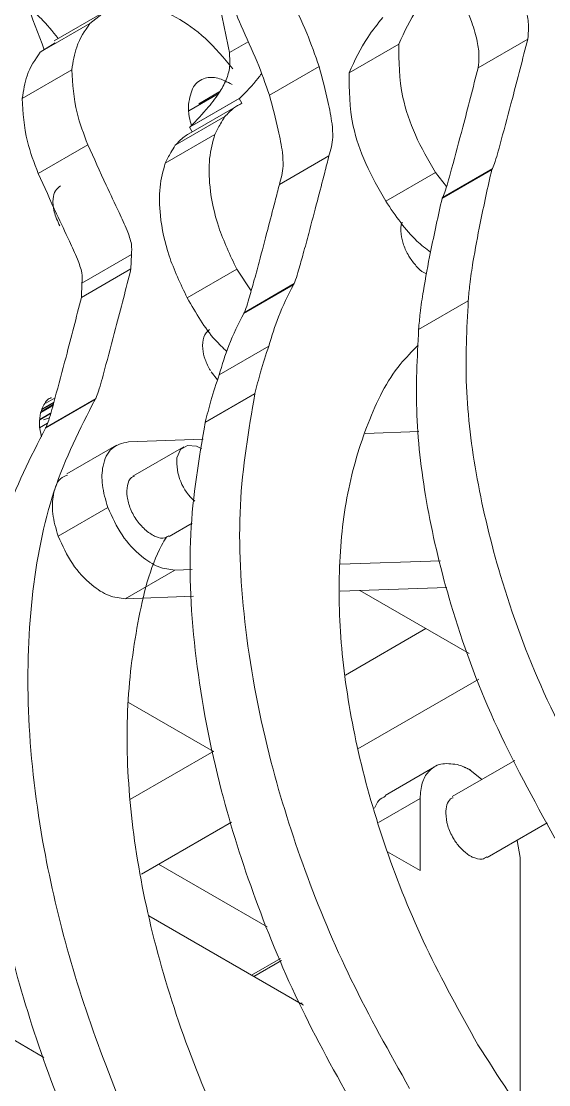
# Model space of a CAD drawing. Header units: inches. Extents: x 0 to 44.3, y 0 to 33.7.
# Drawn here: x 21.583 to 22.052, y 14.959 to 15.905 of the extents above; entities that cross this region are included whole.
import ezdxf

# ---------------------------------------------------------------- set-up
doc = ezdxf.new("R2010")
doc.units = ezdxf.units.IN
doc.header["$MEASUREMENT"] = 0

msp = doc.modelspace()

# ---------------------------------------------------------------- linework, layer by layer
at = {"color": 7, "linetype": 'Continuous', "lineweight": 15}
for p, q in [((21.65618, 15.91347), (21.61199, 15.88796)), ((21.64386, 15.90326), (21.59967, 15.87775)), ((21.61297, 15.88631), (21.59967, 15.87775)), ((21.76802, 15.87743), (21.78484, 15.88714)), ((22.03373, 15.88955), (21.98953, 15.86403)), ((21.87461, 15.85957), (21.91881, 15.88508)), ((21.6278, 15.86215), (21.58361, 15.83664)), ((21.84789, 15.86525), (21.80369, 15.83974)), ((21.75818, 15.84085), (21.73202, 15.82575)), ((21.75962, 15.84279), (21.74084, 15.83194)), ((21.77606, 15.83084), (21.73187, 15.80533)), ((21.73269, 15.81099), (21.77688, 15.8365)), ((21.73306, 15.81139), (21.77725, 15.8369)), ((21.74948, 15.83583), (21.74852, 15.83638)), ((21.77914, 15.83244), (21.77688, 15.8365)), ((21.71992, 15.79498), (21.76412, 15.82049)), ((21.73487, 15.80706), (21.73269, 15.81099)), ((21.71101, 15.77922), (21.7552, 15.80474)), ((21.64202, 15.7955), (21.59783, 15.76998)), ((21.85675, 15.78558), (21.81256, 15.76007)), ((22.00168, 15.77332), (21.95748, 15.74781)), ((22.00191, 15.7737), (21.95771, 15.74819)), ((22.00225, 15.77427), (21.95806, 15.74876)), ((22.00168, 15.77332), (22.00169, 15.77333)), ((21.90726, 15.74526), (21.95146, 15.77078)), ((21.96131, 15.75823), (21.95146, 15.77078)), ((21.68092, 15.69773), (21.63673, 15.67222)), ((21.68092, 15.69773), (21.68046, 15.68524)), ((21.68046, 15.68524), (21.63627, 15.65973)), ((21.7305, 15.65924), (21.77469, 15.68476)), ((21.7875, 15.66558), (21.77469, 15.68476)), ((21.63673, 15.67222), (21.63627, 15.65973)), ((21.8251, 15.67096), (21.78091, 15.64545)), ((21.82534, 15.67134), (21.78114, 15.64583)), ((21.82568, 15.67191), (21.78148, 15.6464)), ((21.8251, 15.67096), (21.82512, 15.67097)), ((21.98077, 15.65677), (21.93658, 15.63126)), ((21.80317, 15.61636), (21.75898, 15.59085)), ((21.75174, 15.59361), (21.75759, 15.58649)), ((21.79077, 15.57399), (21.74658, 15.54848)), ((21.79079, 15.57397), (21.74659, 15.54846)), ((21.79083, 15.57417), (21.74663, 15.54866)), ((21.79077, 15.57399), (21.79079, 15.57397)), ((21.60133, 15.56006), (21.61166, 15.56602)), ((21.60149, 15.56051), (21.61179, 15.56646)), ((21.6485, 15.56893), (21.60431, 15.54342)), ((21.60454, 15.56546), (21.61289, 15.57028)), ((21.64873, 15.56931), (21.60454, 15.5438)), ((21.64908, 15.56988), (21.60488, 15.54437)), ((21.6485, 15.56893), (21.64852, 15.56894)), ((21.64908, 15.56988), (21.64873, 15.56931)), ((21.59926, 15.55078), (21.60884, 15.55631)), ((21.59928, 15.55104), (21.60893, 15.55661)), ((21.60035, 15.5572), (21.61086, 15.56327)), ((21.6062, 15.54794), (21.59899, 15.54378)), ((21.60777, 15.55262), (21.60241, 15.55066)), ((21.74658, 15.54848), (21.74659, 15.54846)), ((21.59887, 15.54434), (21.60079, 15.53553)), ((21.60488, 15.54437), (21.60454, 15.5438)), ((21.93671, 15.54028), (21.88896, 15.5386)), ((21.66758, 15.52832), (21.62338, 15.5028)), ((21.74465, 15.53355), (21.67815, 15.53122)), ((21.72742, 15.52675), (21.68199, 15.50053)), ((21.6598, 15.47282), (21.6156, 15.44731)), ((21.71447, 15.44711), (21.73495, 15.45893)), ((21.86676, 15.4223), (21.95598, 15.42542)), ((21.71954, 15.41714), (21.67535, 15.39163)), ((21.71954, 15.41714), (21.73503, 15.41768)), ((21.67535, 15.39163), (21.73609, 15.39376)), ((21.86669, 15.39833), (21.9617, 15.40166)), ((21.88434, 15.39895), (21.98156, 15.34293)), ((21.94308, 15.3651), (21.87144, 15.32374)), ((21.88252, 15.25797), (21.99006, 15.32005)), ((21.75381, 15.25583), (21.6783, 15.29935)), ((21.75432, 15.25613), (21.68001, 15.21323)), ((21.95083, 15.24217), (21.90664, 15.21666)), ((22.0221, 15.24764), (21.96647, 15.21552)), ((21.98185, 15.23959), (21.98116, 15.23999)), ((21.9814, 15.23991), (21.98136, 15.23988)), ((21.98263, 15.2392), (21.9814, 15.23991)), ((21.99296, 15.23081), (21.98209, 15.23945)), ((21.93789, 15.21395), (21.93794, 15.14973)), ((21.68978, 15.1467), (21.7698, 15.1929)), ((21.99772, 15.16139), (22.0509, 15.19209)), ((22.02687, 15.16126), (22.02417, 15.17666)), ((21.93794, 15.14973), (21.90877, 15.16654)), ((22.02704, 14.93859), (22.02687, 15.16126)), ((21.80181, 15.09957), (21.70488, 15.15542)), ((21.78773, 15.0567), (21.69618, 15.10946)), ((21.6962, 15.1094), (21.83196, 15.03116)), ((21.42022, 15.0889), (21.60298, 14.98358)), ((21.81444, 15.06969), (21.78979, 15.05546))]:
    msp.add_line(p, q, dxfattribs=at)
at = {"color": 8, "linetype": 'Continuous', "lineweight": 15}
for p, q in [((21.60071, 15.55824), (21.61115, 15.56427)), ((21.93789, 15.21395), (21.90096, 15.19263)), ((21.81361, 15.07165), (21.78773, 15.0567)), ((21.83292, 15.03204), (21.83167, 15.03133))]:
    msp.add_line(p, q, dxfattribs=at)
at = {"color": 7, "linetype": 'Continuous', "lineweight": 15, "flags": 128}
msp.add_lwpolyline([(21.74348, 15.52495), (21.73866, 15.52722), (21.73071, 15.52798), (21.72463, 15.52442), (21.72136, 15.5171)], dxfattribs=at)
at = {"color": 7, "linetype": 'Continuous', "lineweight": 15}
msp.add_arc((21.76752, 15.51345), 0.04631, 175.46927, 229.42887, dxfattribs=at)
for points, knots in [([(21.51497, 15.90297), (21.5016, 15.9443), (21.47503, 16.02648), (21.45587, 16.14581), (21.45238, 16.25723), (21.46494, 16.35082), (21.48911, 16.42698), (21.52172, 16.48709), (21.56404, 16.53726), (21.59996, 16.55963), (21.61814, 16.57095)], [0, 0, 0, 0, 0.1400747, 0.2784839, 0.4162306, 0.5541101, 0.6631329, 0.7732788, 0.8852543, 1, 1, 1, 1]), ([(21.76802, 15.87743), (21.76346, 15.90038), (21.7557, 15.93942), (21.74572, 15.98704), (21.74011, 16.01458), (21.73702, 16.02615), (21.73623, 16.02913)], [0, 0, 0, 0, 0.455189, 0.774069, 0.941971, 1, 1, 1, 1]), ([(21.56467, 16.00557), (21.5675, 15.992), (21.57612, 15.95066), (21.59237, 15.90844), (21.60329, 15.88007)], [0, 0, 0, 0, 0.3283747, 1, 1, 1, 1]), ([(21.80975, 16.00459), (21.80811, 15.99699), (21.80494, 15.9823), (21.81174, 15.95397), (21.82303, 15.92522), (21.83717, 15.89584), (21.84442, 15.87516), (21.84789, 15.86525)], [0, 0, 0, 0, 0.199044, 0.384126, 0.57323, 0.795633, 1, 1, 1, 1]), ([(22.00187, 15.99105), (22.00747, 15.97906), (22.01692, 15.95877), (22.02742, 15.93255), (22.03323, 15.91373), (22.03488, 15.89999), (22.03409, 15.89282), (22.03373, 15.88955)], [0, 0, 0, 0, 0.3494524, 0.5909459, 0.7541561, 0.8875674, 1, 1, 1, 1]), ([(21.76556, 15.97908), (21.76391, 15.97147), (21.76075, 15.95679), (21.76755, 15.92845), (21.77884, 15.89971), (21.79298, 15.87033), (21.80022, 15.84964), (21.80369, 15.83974)], [0, 0, 0, 0, 0.199044, 0.384126, 0.57323, 0.795633, 1, 1, 1, 1]), ([(21.95768, 15.96554), (21.96327, 15.95355), (21.97273, 15.93326), (21.98323, 15.90704), (21.98904, 15.88822), (21.99069, 15.87448), (21.9899, 15.86731), (21.98953, 15.86403)], [0, 0, 0, 0, 0.349452, 0.590946, 0.754156, 0.887567, 1, 1, 1, 1]), ([(21.91881, 15.88508), (21.92395, 15.89601), (21.9325, 15.9142), (21.94428, 15.92852), (21.94898, 15.93423)], [0, 0, 0, 0, 0.600893, 1, 1, 1, 1]), ([(21.61556, 15.89003), (21.61064, 15.89627), (21.60287, 15.90613), (21.59406, 15.91342), (21.59082, 15.91609)], [0, 0, 0, 0, 0.6328068, 1, 1, 1, 1]), ([(21.7712, 15.86292), (21.76322, 15.87249), (21.74746, 15.89136), (21.72046, 15.9102), (21.69262, 15.92067), (21.6647, 15.92064), (21.65091, 15.90914), (21.64386, 15.90326)], [0, 0, 0, 0, 0.186923, 0.36902, 0.551393, 0.770576, 1, 1, 1, 1]), ([(21.87461, 15.85957), (21.87975, 15.8705), (21.8883, 15.88869), (21.90008, 15.90301), (21.90478, 15.90872)], [0, 0, 0, 0, 0.600893, 1, 1, 1, 1]), ([(21.64386, 15.90326), (21.63938, 15.89687), (21.63151, 15.88564), (21.62892, 15.86923), (21.6278, 15.86215)], [0, 0, 0, 0, 0.569012, 1, 1, 1, 1]), ([(22.03373, 15.88955), (22.02921, 15.87182), (22.02154, 15.84167), (22.01165, 15.80549), (22.0061, 15.78437), (22.00304, 15.77633), (22.00225, 15.77427)], [0, 0, 0, 0, 0.45519, 0.774071, 0.941972, 1, 1, 1, 1]), ([(21.59967, 15.87775), (21.59519, 15.87136), (21.58731, 15.86013), (21.58472, 15.84371), (21.58361, 15.83664)], [0, 0, 0, 0, 0.569012, 1, 1, 1, 1]), ([(21.73306, 15.81139), (21.73863, 15.81714), (21.74816, 15.827), (21.75925, 15.84139), (21.76591, 15.85363), (21.76889, 15.86524), (21.76829, 15.87367), (21.76802, 15.87743)], [0, 0, 0, 0, 0.340097, 0.58259, 0.751247, 0.889201, 1, 1, 1, 1]), ([(21.95146, 15.77078), (21.94515, 15.7818), (21.93278, 15.80342), (21.91907, 15.84412), (21.91891, 15.86965), (21.91881, 15.88508)], [0, 0, 0, 0, 0.291618, 0.571781, 1, 1, 1, 1]), ([(21.6278, 15.86215), (21.6285, 15.84958), (21.62968, 15.82815), (21.63841, 15.80505), (21.64202, 15.7955)], [0, 0, 0, 0, 0.586342, 1, 1, 1, 1]), ([(21.77725, 15.8369), (21.78294, 15.84251), (21.78979, 15.84926), (21.79566, 15.85731), (21.79666, 15.85868)], [0, 0, 0, 0, 0.829611, 1, 1, 1, 1]), ([(21.84789, 15.86525), (21.85068, 15.85475), (21.85527, 15.83749), (21.8595, 15.81626), (21.86067, 15.79925), (21.85825, 15.79081), (21.85675, 15.78558)], [0, 0, 0, 0, 0.368273, 0.605593, 0.755559, 1, 1, 1, 1]), ([(21.90726, 15.74526), (21.90095, 15.75629), (21.88859, 15.77791), (21.87487, 15.81861), (21.87471, 15.84414), (21.87461, 15.85957)], [0, 0, 0, 0, 0.291618, 0.571781, 1, 1, 1, 1]), ([(21.98953, 15.86403), (21.98502, 15.8463), (21.97734, 15.81616), (21.96745, 15.77997), (21.96191, 15.75885), (21.95884, 15.75082), (21.95806, 15.74876)], [0, 0, 0, 0, 0.4551898, 0.7740706, 0.9419721, 1, 1, 1, 1]), ([(21.73169, 15.83139), (21.7327, 15.83709), (21.7347, 15.84828), (21.74519, 15.85541), (21.75759, 15.85585), (21.76615, 15.85136), (21.77051, 15.84907)], [0, 0, 0, 0, 0.283657, 0.557936, 0.77508, 1, 1, 1, 1]), ([(21.80369, 15.83974), (21.80648, 15.82924), (21.81107, 15.81198), (21.8153, 15.79075), (21.81647, 15.77374), (21.81405, 15.7653), (21.81256, 15.76007)], [0, 0, 0, 0, 0.368273, 0.605593, 0.755559, 1, 1, 1, 1]), ([(21.58361, 15.83664), (21.5843, 15.82407), (21.58549, 15.80263), (21.59422, 15.77954), (21.59783, 15.76998)], [0, 0, 0, 0, 0.586342, 1, 1, 1, 1]), ([(21.73423, 15.81266), (21.73351, 15.81521), (21.73165, 15.82181), (21.73167, 15.82775), (21.73169, 15.83139)], [0, 0, 0, 0, 0.387202, 1, 1, 1, 1]), ([(21.76412, 15.82049), (21.76658, 15.8232), (21.77101, 15.82809), (21.77664, 15.8311), (21.77914, 15.83244)], [0, 0, 0, 0, 0.554595, 1, 1, 1, 1]), ([(21.77688, 15.8365), (21.77695, 15.83658), (21.77707, 15.83671), (21.7772, 15.83685), (21.77725, 15.8369)], [0, 0, 0, 0, 0.562208, 1, 1, 1, 1]), ([(21.7552, 15.80474), (21.75678, 15.80787), (21.75954, 15.81336), (21.76274, 15.81835), (21.76412, 15.82049)], [0, 0, 0, 0, 0.569886, 1, 1, 1, 1]), ([(21.73269, 15.81099), (21.73276, 15.81107), (21.73288, 15.8112), (21.733, 15.81133), (21.73306, 15.81139)], [0, 0, 0, 0, 0.562208, 1, 1, 1, 1]), ([(21.71992, 15.79498), (21.72235, 15.79773), (21.72594, 15.80179), (21.73051, 15.80432), (21.73198, 15.80513)], [0, 0, 0, 0, 0.677764, 1, 1, 1, 1]), ([(21.77469, 15.68476), (21.76875, 15.69725), (21.75712, 15.72171), (21.75015, 15.75573), (21.7494, 15.78391), (21.75327, 15.79781), (21.7552, 15.80474)], [0, 0, 0, 0, 0.290946, 0.5700428, 0.7855639, 1, 1, 1, 1]), ([(21.64202, 15.7955), (21.64745, 15.78352), (21.65659, 15.76338), (21.66855, 15.73795), (21.67647, 15.72068), (21.68151, 15.70736), (21.68111, 15.70078), (21.68092, 15.69773)], [0, 0, 0, 0, 0.364685, 0.613203, 0.77476, 0.895531, 1, 1, 1, 1]), ([(21.71101, 15.77922), (21.71258, 15.78235), (21.71535, 15.78785), (21.71855, 15.79284), (21.71992, 15.79498)], [0, 0, 0, 0, 0.569886, 1, 1, 1, 1]), ([(21.85675, 15.78558), (21.85548, 15.78063), (21.85204, 15.76726), (21.84606, 15.74424), (21.8397, 15.72023), (21.83418, 15.69968), (21.83022, 15.68592), (21.82767, 15.67682), (21.82612, 15.67299), (21.82568, 15.67191)], [0, 0, 0, 0, 0.129071, 0.348695, 0.601561, 0.758829, 0.889148, 0.968478, 1, 1, 1, 1]), ([(21.7305, 15.65924), (21.72456, 15.67173), (21.71293, 15.6962), (21.70595, 15.73022), (21.70521, 15.75839), (21.70908, 15.77229), (21.71101, 15.77922)], [0, 0, 0, 0, 0.290946, 0.5700428, 0.7855639, 1, 1, 1, 1]), ([(22.00169, 15.77333), (21.99815, 15.75754), (21.99209, 15.73047), (21.98571, 15.69628), (21.98217, 15.67328), (21.98118, 15.66159), (21.98077, 15.65677)], [0, 0, 0, 0, 0.419022, 0.718186, 0.88374, 1, 1, 1, 1]), ([(22.00191, 15.7737), (22.00186, 15.77362), (22.00178, 15.7735), (22.00171, 15.77337), (22.00168, 15.77332)], [0, 0, 0, 0, 0.60613, 1, 1, 1, 1]), ([(22.00225, 15.77427), (22.00219, 15.77417), (22.00207, 15.77397), (22.00196, 15.77378), (22.00191, 15.7737)], [0, 0, 0, 0, 0.560522, 1, 1, 1, 1]), ([(21.59783, 15.76998), (21.60326, 15.75801), (21.61239, 15.73787), (21.62436, 15.71243), (21.63228, 15.69517), (21.63732, 15.68185), (21.63692, 15.67527), (21.63673, 15.67222)], [0, 0, 0, 0, 0.364685, 0.613203, 0.77476, 0.895531, 1, 1, 1, 1]), ([(21.61707, 15.72335), (21.61511, 15.72758), (21.61126, 15.73589), (21.61054, 15.74701), (21.61274, 15.75514), (21.61607, 15.75773), (21.61777, 15.75905)], [0, 0, 0, 0, 0.283937, 0.5582, 0.775151, 1, 1, 1, 1]), ([(21.81256, 15.76007), (21.81128, 15.75512), (21.80785, 15.74175), (21.80187, 15.71873), (21.79551, 15.69471), (21.78998, 15.67417), (21.78602, 15.66041), (21.78347, 15.6513), (21.78192, 15.64748), (21.78148, 15.6464)], [0, 0, 0, 0, 0.129071, 0.348695, 0.601561, 0.758829, 0.889148, 0.968478, 1, 1, 1, 1]), ([(21.94714, 15.69994), (21.94304, 15.70308), (21.92818, 15.71449), (21.91605, 15.73234), (21.90726, 15.74526)], [0, 0, 0, 0, 0.275704, 1, 1, 1, 1]), ([(21.9575, 15.74782), (21.95396, 15.73203), (21.9479, 15.70496), (21.94152, 15.67076), (21.93797, 15.64776), (21.93699, 15.63608), (21.93658, 15.63126)], [0, 0, 0, 0, 0.419022, 0.718186, 0.88374, 1, 1, 1, 1]), ([(21.95771, 15.74819), (21.95767, 15.74811), (21.95759, 15.74799), (21.95751, 15.74786), (21.95748, 15.74781)], [0, 0, 0, 0, 0.60613, 1, 1, 1, 1]), ([(21.95806, 15.74876), (21.95799, 15.74865), (21.95788, 15.74846), (21.95776, 15.74827), (21.95771, 15.74819)], [0, 0, 0, 0, 0.560522, 1, 1, 1, 1]), ([(21.92212, 15.72634), (21.92208, 15.7263), (21.92043, 15.72406), (21.92072, 15.71668), (21.92269, 15.70627), (21.92606, 15.6998), (21.92778, 15.6965)], [0, 0, 0, 0, 0.0075229, 0.3876506, 0.6883514, 1, 1, 1, 1]), ([(21.92778, 15.6965), (21.92789, 15.69632), (21.9281, 15.69598), (21.92831, 15.69565), (21.9284, 15.6955)], [0, 0, 0, 0, 0.559994, 1, 1, 1, 1]), ([(21.9284, 15.6955), (21.93034, 15.6928), (21.93417, 15.68748), (21.93974, 15.68216), (21.94282, 15.68114), (21.94362, 15.68087)], [0, 0, 0, 0, 0.433159, 0.852223, 1, 1, 1, 1]), ([(21.68046, 15.68524), (21.67596, 15.6675), (21.66831, 15.63733), (21.65845, 15.60112), (21.65292, 15.57999), (21.64986, 15.57195), (21.64908, 15.56988)], [0, 0, 0, 0, 0.455189, 0.774069, 0.941971, 1, 1, 1, 1]), ([(21.82512, 15.67097), (21.8204, 15.66168), (21.81181, 15.64477), (21.80586, 15.62519), (21.80317, 15.61636)], [0, 0, 0, 0, 0.548913, 1, 1, 1, 1]), ([(21.82534, 15.67134), (21.82529, 15.67126), (21.82521, 15.67114), (21.82513, 15.67101), (21.8251, 15.67096)], [0, 0, 0, 0, 0.605291, 1, 1, 1, 1]), ([(21.82568, 15.67191), (21.82561, 15.6718), (21.8255, 15.67161), (21.82539, 15.67142), (21.82534, 15.67134)], [0, 0, 0, 0, 0.5604837, 1, 1, 1, 1]), ([(21.63627, 15.65973), (21.63177, 15.64199), (21.62411, 15.61182), (21.61425, 15.57561), (21.60872, 15.55447), (21.60567, 15.54643), (21.60488, 15.54437)], [0, 0, 0, 0, 0.455189, 0.774069, 0.941971, 1, 1, 1, 1]), ([(21.76584, 15.61159), (21.76232, 15.61489), (21.74854, 15.62779), (21.7382, 15.64582), (21.7305, 15.65924)], [0, 0, 0, 0, 0.2558593, 1, 1, 1, 1]), ([(21.98077, 15.65677), (21.97946, 15.63175), (21.97684, 15.58169), (21.98707, 15.4986), (22.00913, 15.4069), (22.04571, 15.30633), (22.08311, 15.23853), (22.10209, 15.20412)], [0, 0, 0, 0, 0.183329, 0.366837, 0.551518, 0.77241, 1, 1, 1, 1]), ([(21.78093, 15.64546), (21.77621, 15.63617), (21.76761, 15.61926), (21.76166, 15.59968), (21.75898, 15.59085)], [0, 0, 0, 0, 0.548913, 1, 1, 1, 1]), ([(21.78114, 15.64583), (21.7811, 15.64575), (21.78102, 15.64562), (21.78094, 15.6455), (21.78091, 15.64545)], [0, 0, 0, 0, 0.605291, 1, 1, 1, 1]), ([(21.78148, 15.6464), (21.78142, 15.64629), (21.78131, 15.6461), (21.78119, 15.64591), (21.78114, 15.64583)], [0, 0, 0, 0, 0.560484, 1, 1, 1, 1]), ([(21.75033, 15.63117), (21.74838, 15.62919), (21.74454, 15.6253), (21.74385, 15.61499), (21.74607, 15.60433), (21.74941, 15.59789), (21.75111, 15.59461)], [0, 0, 0, 0, 0.283937, 0.5582, 0.775151, 1, 1, 1, 1]), ([(21.93658, 15.63126), (21.93527, 15.60624), (21.93265, 15.55618), (21.94288, 15.47308), (21.96493, 15.38139), (22.00152, 15.28082), (22.03891, 15.21302), (22.05789, 15.17861)], [0, 0, 0, 0, 0.183329, 0.366837, 0.551518, 0.77241, 1, 1, 1, 1]), ([(21.80317, 15.61636), (21.8006, 15.60872), (21.79602, 15.59508), (21.79241, 15.58055), (21.79083, 15.57417)], [0, 0, 0, 0, 0.5606827, 1, 1, 1, 1]), ([(21.9894, 14.9948), (21.97334, 15.02355), (21.94163, 15.08028), (21.90631, 15.16857), (21.88131, 15.25495), (21.86733, 15.3382), (21.86424, 15.416), (21.87172, 15.48708), (21.89028, 15.54901), (21.91199, 15.59323), (21.93072, 15.61161), (21.93629, 15.61707)], [0, 0, 0, 0, 0.1243032, 0.2452754, 0.3642531, 0.4821816, 0.5997453, 0.7154203, 0.8319072, 0.9500126, 1, 1, 1, 1]), ([(21.75898, 15.59085), (21.75641, 15.5832), (21.75182, 15.56957), (21.74822, 15.55504), (21.74663, 15.54866)], [0, 0, 0, 0, 0.560683, 1, 1, 1, 1]), ([(21.79079, 15.57397), (21.78521, 15.54164), (21.77408, 15.47705), (21.78001, 15.36484), (21.80087, 15.25448), (21.83413, 15.14925), (21.87503, 15.05108), (21.91055, 14.98791), (21.92854, 14.95593)], [0, 0, 0, 0, 0.18399, 0.36754, 0.551877, 0.698327, 0.847228, 1, 1, 1, 1]), ([(21.79083, 15.57417), (21.79082, 15.57414), (21.7908, 15.57408), (21.79078, 15.57402), (21.79077, 15.57399)], [0, 0, 0, 0, 0.561073, 1, 1, 1, 1]), ([(21.64852, 15.56894), (21.63523, 15.54296), (21.60881, 15.49129), (21.5899, 15.39388), (21.58667, 15.28633), (21.59946, 15.17814), (21.62385, 15.07402), (21.65664, 14.97627), (21.69914, 14.87726), (21.73516, 14.81347), (21.75339, 14.78119)], [0, 0, 0, 0, 0.140075, 0.278484, 0.416231, 0.55411, 0.663133, 0.773279, 0.885254, 1, 1, 1, 1]), ([(21.60969, 15.57047), (21.60938, 15.57037), (21.60605, 15.56937), (21.60241, 15.56388), (21.59897, 15.55507), (21.5989, 15.54795), (21.59887, 15.54434)], [0, 0, 0, 0, 0.03817, 0.404674, 0.697431, 1, 1, 1, 1]), ([(21.64873, 15.56931), (21.64869, 15.56923), (21.64861, 15.56911), (21.64853, 15.56898), (21.6485, 15.56893)], [0, 0, 0, 0, 0.6053583, 1, 1, 1, 1]), ([(21.74659, 15.54846), (21.74102, 15.51613), (21.72989, 15.45154), (21.73581, 15.33933), (21.75668, 15.22897), (21.78994, 15.12374), (21.83084, 15.02557), (21.86636, 14.9624), (21.88435, 14.93041)], [0, 0, 0, 0, 0.18399, 0.36754, 0.551877, 0.698327, 0.847228, 1, 1, 1, 1]), ([(21.74663, 15.54866), (21.74662, 15.54862), (21.74661, 15.54856), (21.74659, 15.5485), (21.74658, 15.54848)], [0, 0, 0, 0, 0.5610725, 1, 1, 1, 1]), ([(21.60432, 15.54343), (21.59103, 15.51744), (21.56461, 15.46578), (21.54571, 15.36836), (21.54247, 15.26082), (21.55527, 15.15263), (21.57965, 15.04851), (21.61245, 14.95076), (21.65495, 14.85175), (21.69096, 14.78796), (21.70919, 14.75568)], [0, 0, 0, 0, 0.140075, 0.278484, 0.416231, 0.55411, 0.663133, 0.773279, 0.885254, 1, 1, 1, 1]), ([(21.60454, 15.5438), (21.60449, 15.54372), (21.60442, 15.5436), (21.60434, 15.54347), (21.60431, 15.54342)], [0, 0, 0, 0, 0.605358, 1, 1, 1, 1]), ([(21.67815, 15.53122), (21.67273, 15.52992), (21.66207, 15.52735), (21.6549, 15.51168), (21.65395, 15.4928), (21.65783, 15.47956), (21.6598, 15.47282)], [0, 0, 0, 0, 0.283701, 0.557917, 0.775029, 1, 1, 1, 1]), ([(21.62402, 15.50158), (21.6223, 15.50103), (21.61557, 15.49887), (21.61086, 15.48592), (21.60972, 15.46734), (21.61362, 15.45406), (21.6156, 15.44731)], [0, 0, 0, 0, 0.115773, 0.454276, 0.722287, 1, 1, 1, 1]), ([(21.68347, 15.50075), (21.68259, 15.5004), (21.67946, 15.49915), (21.67683, 15.49269), (21.67645, 15.48275), (21.67965, 15.47146), (21.68558, 15.46039), (21.69107, 15.45496), (21.69386, 15.4522)], [0, 0, 0, 0, 0.07386, 0.261688, 0.449516, 0.630844, 0.812172, 1, 1, 1, 1]), ([(21.6598, 15.47282), (21.66363, 15.46435), (21.67118, 15.44769), (21.68834, 15.42949), (21.70516, 15.41869), (21.71469, 15.41766), (21.71954, 15.41714)], [0, 0, 0, 0, 0.283684, 0.557895, 0.775014, 1, 1, 1, 1]), ([(21.69386, 15.4522), (21.69678, 15.45015), (21.70253, 15.44612), (21.70993, 15.4449), (21.71305, 15.44687), (21.71421, 15.44761)], [0, 0, 0, 0, 0.394079, 0.774523, 1, 1, 1, 1]), ([(21.6156, 15.44731), (21.61944, 15.43884), (21.62698, 15.42218), (21.64414, 15.40398), (21.66097, 15.39318), (21.6705, 15.39215), (21.67535, 15.39163)], [0, 0, 0, 0, 0.283684, 0.557895, 0.775014, 1, 1, 1, 1]), ([(21.81426, 14.82002), (21.79622, 14.85232), (21.76064, 14.91605), (21.72119, 15.01525), (21.69344, 15.11225), (21.6783, 15.20552), (21.67519, 15.29291), (21.68537, 15.3711), (21.69804, 15.42278), (21.71055, 15.44406), (21.71199, 15.4465)], [0, 0, 0, 0, 0.146716, 0.289478, 0.429891, 0.569086, 0.707883, 0.844493, 0.982129, 1, 1, 1, 1]), ([(21.9708, 15.24409), (21.96575, 15.24472), (21.95572, 15.24598), (21.94533, 15.23903), (21.93901, 15.2282), (21.93826, 15.21874), (21.93789, 15.21395)], [0, 0, 0, 0, 0.279528, 0.55585, 0.7747, 1, 1, 1, 1]), ([(21.97463, 15.2429), (21.97391, 15.24315), (21.97262, 15.2436), (21.97135, 15.24394), (21.9708, 15.24409)], [0, 0, 0, 0, 0.562935, 1, 1, 1, 1]), ([(21.97777, 15.2416), (21.97718, 15.24187), (21.97613, 15.24235), (21.97509, 15.24273), (21.97463, 15.2429)], [0, 0, 0, 0, 0.558837, 1, 1, 1, 1]), ([(21.97983, 15.24064), (21.97945, 15.24083), (21.97876, 15.24118), (21.97807, 15.24147), (21.97777, 15.2416)], [0, 0, 0, 0, 0.559064, 1, 1, 1, 1]), ([(21.98116, 15.23999), (21.98091, 15.24012), (21.98047, 15.24036), (21.98003, 15.24056), (21.97983, 15.24064)], [0, 0, 0, 0, 0.558983, 1, 1, 1, 1]), ([(21.9814, 15.23991), (21.98149, 15.23986), (21.98164, 15.23978), (21.98178, 15.23965), (21.98185, 15.23959)], [0, 0, 0, 0, 0.55489, 1, 1, 1, 1]), ([(21.98209, 15.23945), (21.98219, 15.23942), (21.98237, 15.23936), (21.98255, 15.23925), (21.98263, 15.2392)], [0, 0, 0, 0, 0.530754, 1, 1, 1, 1]), ([(21.90714, 15.21581), (21.90493, 15.21483), (21.90052, 15.21287), (21.8984, 15.20776), (21.89734, 15.20522)], [0, 0, 0, 0, 0.5020392, 1, 1, 1, 1]), ([(21.9674, 15.21462), (21.96655, 15.2143), (21.96393, 15.21331), (21.96139, 15.20848), (21.96091, 15.2034), (21.96067, 15.20082)], [0, 0, 0, 0, 0.190038, 0.587586, 1, 1, 1, 1]), ([(21.96067, 15.20082), (21.96104, 15.19711), (21.96175, 15.18982), (21.96681, 15.17901), (21.97304, 15.17024), (21.97759, 15.16643), (21.97989, 15.16451)], [0, 0, 0, 0, 0.285335, 0.561169, 0.778211, 1, 1, 1, 1]), ([(21.97989, 15.16451), (21.9803, 15.1642), (21.98104, 15.16364), (21.98178, 15.16316), (21.9821, 15.16295)], [0, 0, 0, 0, 0.561855, 1, 1, 1, 1]), ([(21.98235, 15.16281), (21.98273, 15.1626), (21.9834, 15.16223), (21.98407, 15.16191), (21.98436, 15.16176)], [0, 0, 0, 0, 0.568916, 1, 1, 1, 1]), ([(21.98436, 15.16176), (21.98743, 15.16069), (21.99248, 15.15892), (21.99603, 15.16107), (21.99742, 15.16191)], [0, 0, 0, 0, 0.607288, 1, 1, 1, 1]), ([(21.83196, 15.03116), (21.83234, 15.03095), (21.83302, 15.03058), (21.83369, 15.03025), (21.83398, 15.03011)], [0, 0, 0, 0, 0.568913, 1, 1, 1, 1]), ([(22.53505, 14.67968), (22.52284, 14.67352), (22.49351, 14.65871), (22.43823, 14.65394), (22.37336, 14.66247), (22.30552, 14.68661), (22.23714, 14.72452), (22.16965, 14.77518), (22.1048, 14.83762), (22.04296, 14.91088), (22.00742, 14.96657), (21.9894, 14.9948)], [0, 0, 0, 0, 0.0832032, 0.2000009, 0.3148818, 0.4287963, 0.5424318, 0.6543535, 0.767248, 0.8820294, 1, 1, 1, 1])]:
    msp.add_open_spline(points, degree=3, knots=knots, dxfattribs=at)

doc.saveas('drawing.dxf')
